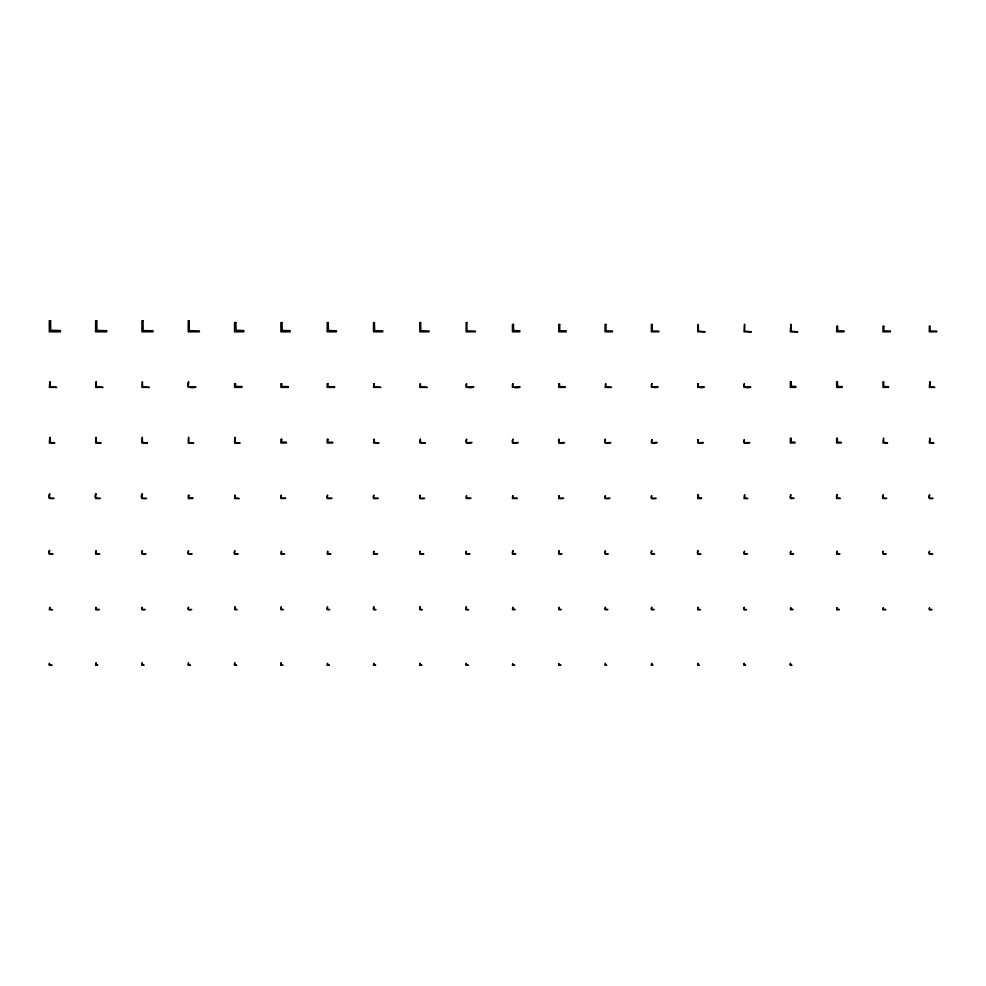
<?xml version="1.0" encoding="UTF-8"?>
<svg xmlns="http://www.w3.org/2000/svg" width="986" height="986" viewBox="0 0 986 986"><rect width="100%" height="100%" fill="white"/><g stroke="black" fill="none" stroke-linecap="round" stroke-linejoin="round"><path stroke-width="1.48" d="M50.582 320.709L49.3 320.709L49.3 331.826L60.417 331.826L60.417 330.544L50.717 330.298L50.582 320.709M96.776 320.709L95.617 320.709L95.617 331.826L106.734 331.826L106.734 330.667L96.961 330.47L96.776 320.709M142.982 320.709L141.935 320.709L141.935 331.826L153.052 331.826L153.052 330.778L143.167 330.581L142.982 320.709M189.176 320.709L188.24 320.709L188.24 331.826L199.357 331.826L199.357 330.902L189.312 330.655L189.176 320.709M235.839 322.558L234.557 322.558L234.557 331.826L243.825 331.826L243.825 330.544L236.061 330.322L235.839 322.558M282.033 322.558L280.874 322.558L280.874 331.826L290.143 331.826L290.143 330.667L282.255 330.446L282.033 322.558M328.239 322.558L327.192 322.558L327.192 331.826L336.46 331.826L336.46 330.778L328.412 330.507L328.239 322.558M374.433 322.558L373.509 322.558L373.509 331.826L382.765 331.826L382.765 330.902L374.606 330.63L374.433 322.558M420.628 322.558L419.826 322.558L419.826 331.826L429.083 331.826L429.083 331.013L420.8 330.741L420.628 322.558M466.834 322.558L466.131 322.558L466.131 331.826L475.4 331.826L475.4 331.123L466.994 330.852L466.834 322.558M513.496 324.419L512.449 324.419L512.449 331.826L519.869 331.826L519.869 330.778L513.595 330.532L513.496 324.419M559.691 324.419L558.766 324.419L558.766 331.826L566.174 331.826L566.174 330.902L559.801 330.643L559.691 324.419M605.897 324.419L605.084 324.419L605.084 331.826L612.491 331.826L612.491 331.013L606.045 330.815L605.897 324.419M652.091 324.419L651.401 324.419L651.401 331.826L658.808 331.826L658.808 331.123L652.288 330.976L652.091 324.419M698.298 324.419L697.718 331.826L705.126 331.826L698.433 331.05L698.298 324.419M744.553 324.419L744.023 331.826L751.443 331.826L744.75 331.16L744.553 324.419M790.809 324.419L790.341 331.826L797.76 331.826L791.006 331.21L790.809 324.419M837.582 326.267L836.658 326.267L836.658 331.826L844.065 331.826L844.065 330.902L837.78 330.803L837.582 326.267M883.789 326.267L882.975 326.267L882.975 331.826L890.383 331.826L890.383 331.013L883.924 330.877L883.789 326.267M929.983 326.267L929.293 326.267L929.293 331.826L936.7 331.826L936.7 331.123L930.118 330.988L929.983 326.267M49.879 381.841L49.3 387.399L56.707 387.399L50.076 386.734L49.879 381.841M96.135 381.841L95.617 387.399L103.025 387.399L96.332 386.795L96.135 381.841M142.391 381.841L141.935 387.399L149.342 387.399L142.588 386.845L142.391 381.841M188.646 381.841L188.24 387.399C207.96 384.737 182.656 392.403 188.646 381.841M791.265 381.841L790.341 381.841L790.341 387.399L795.899 387.399L795.899 386.475L791.364 386.29L791.265 381.841M837.471 381.841L836.658 381.841L836.658 387.399L842.217 387.399L842.217 386.586L837.607 386.45L837.471 381.841M883.666 381.841L882.975 381.841L882.975 387.399L888.534 387.399L888.534 386.709L883.752 386.512L883.666 381.841M929.872 381.841L929.293 387.399L934.851 387.399L929.958 386.635L929.872 381.841M235.481 383.702L234.557 383.702L234.557 387.399L241.977 387.399L241.977 386.475L235.74 386.426L235.481 383.702M281.688 383.702L280.874 383.702L280.874 387.399L288.282 387.399L288.282 386.586L281.947 386.537L281.688 383.702M327.882 383.702L327.192 383.702L327.192 387.399L334.599 387.399L334.599 386.709L328.079 386.623L327.882 383.702M374.088 383.702L373.509 387.399L380.916 387.399L374.335 386.771L374.088 383.702M420.344 383.702L419.826 387.399L427.234 387.399L420.591 386.832L420.344 383.702M466.6 383.702L466.131 387.399C484.829 384.651 462.989 391.725 466.6 383.702M512.856 383.702L512.449 387.399C531.134 384.565 509.368 391.972 512.856 383.702M559.456 383.702L558.766 383.702L558.766 387.399L565.249 387.399L565.249 386.709L559.654 386.623L559.456 383.702M605.663 383.702L605.084 387.399L611.566 387.399L605.922 386.771L605.663 383.702M651.857 383.702L651.401 387.399C667.941 384.996 648.283 391.195 651.857 383.702M698.125 383.702L697.718 387.399C714.246 384.922 694.625 391.43 698.125 383.702M744.381 383.702L744.023 387.399C760.576 384.984 740.794 391.504 744.381 383.702M49.818 437.427L49.3 442.985L54.859 442.985L49.953 442.32L49.818 437.427M96.073 437.427L95.617 442.985L101.176 442.985L96.209 442.381L96.073 437.427M142.341 437.427L141.935 442.985L147.493 442.985L142.428 442.381L142.341 437.427M188.597 437.427L188.24 442.985L193.798 442.985L188.733 442.492L188.597 437.427M234.853 437.427L234.557 442.985L240.116 442.985L234.988 442.554L234.853 437.427M791.154 438.351L790.341 438.351L790.341 442.985L794.975 442.985L794.975 442.172L791.29 442.036L791.154 438.351M837.348 438.351L836.658 438.351L836.658 442.985L841.292 442.985L841.292 442.283L837.484 442.147L837.348 438.351M883.555 438.351L882.975 442.985L887.61 442.985L883.641 442.209L883.555 438.351M929.749 438.351L929.293 442.985L933.927 442.985L929.884 442.381L929.749 438.351M281.688 439.275L280.874 439.275L280.874 442.985L286.433 442.985L286.433 442.172L281.885 442.085L281.688 439.275M327.882 439.275L327.192 439.275L327.192 442.985L332.75 442.985L332.75 442.283L328.018 442.147L327.882 439.275M374.088 439.275L373.509 442.985L379.068 442.985L374.273 442.307L374.088 439.275M420.344 439.275L419.826 442.985L425.385 442.985L420.529 442.369L420.344 439.275M466.6 439.275L466.131 442.985C480.539 440.853 463.161 446.338 466.6 439.275M512.856 439.275L512.449 442.985C526.98 440.952 509.146 446.338 512.856 439.275M559.111 439.275L558.766 442.985C573.396 441.05 555.217 446.338 559.111 439.275M605.367 439.275L605.084 442.985C619.565 441.025 601.596 446.535 605.367 439.275M651.857 439.731L651.401 442.985C665.501 440.804 649.034 446.227 651.857 439.731M698.063 439.731L697.718 442.985C712.003 441.013 694.81 446.227 698.063 439.731M744.319 439.731L744.023 442.985C758.259 440.964 741.164 446.448 744.319 439.731M49.707 493.924L49.3 498.559C62.056 497.252 44.69 501.332 49.707 493.924M95.962 493.924L95.617 498.559C108.361 497.227 90.922 501.48 95.962 493.924M142.218 493.924L141.935 498.559C154.469 497.301 137.214 501.504 142.218 493.924M698.408 494.849L697.718 494.849L697.718 498.559L701.416 498.559L701.416 497.868L698.507 497.757L698.408 494.849M744.603 494.849L744.023 498.559L747.733 498.559L744.664 497.819L744.603 494.849M790.809 494.849L790.341 498.559C800.077 497.326 787.309 500.629 790.809 494.849M837.065 494.849L836.658 498.559C846.456 497.388 833.429 500.691 837.065 494.849M883.32 494.849L882.975 498.559C892.885 497.486 879.389 500.678 883.32 494.849M929.576 494.849L929.293 498.559C939.202 497.486 925.718 500.851 929.576 494.849M188.942 495.317L188.24 495.317L188.24 498.559L192.874 498.559L192.874 497.868L189.09 497.77L188.942 495.317M235.136 495.317L234.557 498.559L239.191 498.559L235.284 497.881L235.136 495.317M281.343 495.317L280.874 498.559C292.978 496.734 278.409 501.27 281.343 495.317M327.537 495.317L327.192 498.559C339.43 496.87 324.308 501.381 327.537 495.317M373.793 495.317L373.509 498.559C385.846 496.993 370.329 501.356 373.793 495.317M420.048 495.317L419.826 498.559C431.954 496.944 416.782 501.566 420.048 495.317M466.6 495.773L466.131 498.559C477.902 496.697 464.295 501.159 466.6 495.773M512.856 495.773L512.449 498.559C524.305 496.771 510.366 501.196 512.856 495.773M559.111 495.773L558.766 498.559C570.635 496.821 556.535 501.282 559.111 495.773M605.367 495.773L605.084 498.559C616.94 496.833 602.779 501.406 605.367 495.773M651.635 495.773L651.401 498.559C663.307 496.907 648.887 501.467 651.635 495.773M49.534 550.434L49.3 554.132C59.407 553.183 45.257 556.412 49.534 550.434M96.073 550.891L95.617 554.132C106.18 552.715 92.832 556.264 96.073 550.891M142.28 550.891L141.935 554.132C152.3 552.801 138.964 556.4 142.28 550.891M188.536 550.891L188.24 554.132C198.494 552.961 184.986 556.4 188.536 550.891M234.791 550.891L234.557 554.132C244.405 553.097 231.217 556.387 234.791 550.891M512.917 550.891L512.449 554.132C520.978 553.109 509.75 555.71 512.917 550.891M559.173 550.891L558.766 554.132C567.295 553.084 556.067 555.919 559.173 550.891M605.429 550.891L605.084 554.132C613.637 553.146 602.31 555.956 605.429 550.891M651.684 550.891L651.401 554.132C660.016 553.171 648.431 556.067 651.684 550.891M697.94 550.891L697.718 554.132C706.407 553.245 694.538 556.116 697.94 550.891M281.454 551.359L280.874 554.132L284.584 554.132L281.552 553.454L281.454 551.359M327.66 551.359L327.192 554.132L330.902 554.132L327.759 553.577L327.66 551.359M373.854 551.359L373.509 554.132C383.394 552.715 371.254 556.35 373.854 551.359M420.11 551.359L419.826 554.132C429.699 552.764 417.423 556.424 420.11 551.359M466.366 551.359L466.131 554.132C476.028 552.887 463.531 556.461 466.366 551.359M744.492 551.359L744.023 554.132C752.293 552.986 742.076 555.784 744.492 551.359M790.747 551.359L790.341 554.132C798.648 553.01 788.27 555.894 790.747 551.359M837.003 551.359L836.658 554.132C845.027 553.072 834.415 555.944 837.003 551.359M883.259 551.359L882.975 554.132C891.393 553.109 880.597 556.042 883.259 551.359M929.527 551.359L929.293 554.132C938.142 553.109 926.667 556.129 929.527 551.359M235.025 606.932L234.557 609.718C241.163 608.991 233.004 610.839 235.025 606.932M281.281 606.932L280.874 609.718C287.567 608.991 279.013 610.901 281.281 606.932M327.537 606.932L327.192 609.718C333.909 608.991 325.097 611.012 327.537 606.932M373.793 606.932L373.509 609.718C380.288 609.003 371.303 611.11 373.793 606.932M420.048 606.932L419.826 609.718C426.63 609.003 417.361 611.209 420.048 606.932M466.316 606.932L466.131 609.718C473.046 609.077 463.531 611.221 466.316 606.932M49.768 607.401L49.3 609.718L52.541 609.718L49.916 609.188L49.768 607.401M95.962 607.401L95.617 609.718C104.75 608.51 93.67 611.493 95.962 607.401M142.218 607.401L141.935 609.718C150.143 608.658 140.086 611.517 142.218 607.401M188.474 607.401L188.24 609.718C196.904 608.584 186.12 611.628 188.474 607.401M512.917 607.401L512.449 609.718C519.412 608.707 511.093 610.987 512.917 607.401M559.173 607.401L558.766 609.718C565.261 608.867 557.423 610.938 559.173 607.401M605.429 607.401L605.084 609.718C612.183 608.806 603.358 611.086 605.429 607.401M651.684 607.401L651.401 609.718C658.512 608.793 649.638 611.258 651.684 607.401M697.94 607.401L697.718 609.718C704.891 608.83 695.783 611.345 697.94 607.401M744.208 607.401L744.023 609.718C750.728 608.954 741.99 611.271 744.208 607.401M790.809 607.857L790.341 609.718C797.132 608.67 789.441 610.889 790.809 607.857M837.003 607.857L836.658 609.718C843.56 608.732 835.462 611.073 837.003 607.857M883.259 607.857L882.975 609.718C890.173 608.608 881.718 611.283 883.259 607.857M929.527 607.857L929.293 609.718C936.256 608.769 927.925 611.308 929.527 607.857M96.073 662.974L95.617 665.291C101.077 664.626 94.311 666.154 96.073 662.974M142.28 662.974L141.935 665.291C147.53 664.65 140.295 666.326 142.28 662.974M188.536 662.974L188.24 665.291C193.86 664.65 186.502 666.45 188.536 662.974M234.791 662.974L234.557 665.291C240.239 664.675 232.597 666.524 234.791 662.974M281.047 662.974L280.874 665.291C286.606 664.724 278.73 666.561 281.047 662.974M49.473 663.442L49.3 665.291C56.375 664.441 47.611 666.881 49.473 663.442M327.537 663.442L327.192 665.291C332.615 664.564 326.132 666.326 327.537 663.442M373.793 663.442L373.509 665.291C378.932 664.576 372.425 666.425 373.793 663.442M420.048 663.442L419.826 665.291C425.348 664.601 418.508 666.499 420.048 663.442M466.316 663.442L466.131 665.291C471.702 664.613 464.542 666.573 466.316 663.442M605.429 663.442L605.084 665.291C609.447 664.786 604.061 665.969 605.429 663.442M651.684 663.442L651.401 665.291C655.826 664.774 650.181 666.092 651.684 663.442M697.94 663.442L697.718 665.291C702.18 664.798 696.399 666.179 697.94 663.442M744.208 663.442L744.023 665.291C748.559 664.847 742.446 666.203 744.208 663.442M790.464 663.442L790.341 665.291C794.926 665.008 788.566 666.228 790.464 663.442M512.683 663.898L512.449 665.291C517.749 664.502 511.709 666.45 512.683 663.898M558.939 663.898L558.766 665.291C564.152 664.552 557.817 666.499 558.939 663.898"/></g></svg>
